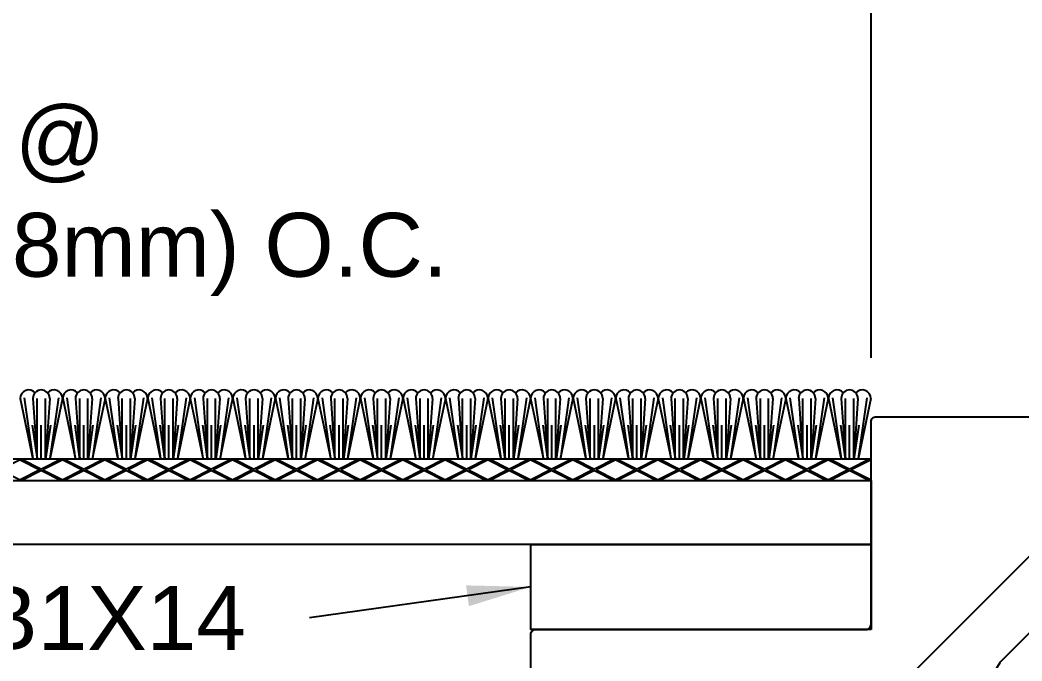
# Model space of a CAD drawing. Header units: inches. Extents: x -27.7 to 14.9, y 4.6 to 15.4.
# Drawn here: x -14.937 to -11.993, y 9.752 to 11.634 of the extents above; entities that cross this region are included whole.
import ezdxf

# ---------------------------------------------------------------- set-up
doc = ezdxf.new("R2010")
doc.units = ezdxf.units.IN
doc.header["$MEASUREMENT"] = 0
for name, color, linetype in [('Conditions', 1, 'Continuous'), ('Dimensions', 3, 'Continuous'), ('Metals', 7, 'Continuous'), ('TEXT', 2, 'Continuous')]:
    doc.layers.add(name, color=color, linetype=linetype)
doc.styles.add('ARIAL', font='arial.ttf')
doc.dimstyles.new('Arial', dxfattribs={"dimtxt": 0.1875, "dimasz": 0.1875, "dimexe": 0.1875, "dimexo": 0.1875, "dimgap": 0.1875, "dimtad": 0, "dimtih": 1, "dimtoh": 1, "dimdec": 4, "dimzin": 3, "dimdsep": 46, "dimlunit": 4, "dimtxsty": 'ARIAL', "dimcen": 0.1875, "dimadec": 0, "dimazin": 0, "dimtfac": 1, "dimtdec": 4, "dimtofl": 0, "dimtmove": 0, "dimatfit": 3, "dimfxl": 0, "dimfrac": 2, "dimtolj": 1, "dimtzin": 0, "dimarcsym": 0})

# ---------------------------------------------------------------- blocks, each defined once
blk = doc.blocks.new('*D18')
at = {"layer": 'Defpoints', "color": 0}
for p in [(-10.8365, 14.9268), (-22.0359, 10.4591), (-10.8365, 10.4591)]:
    blk.add_point(p, dxfattribs=at)
at = {"layer": 'Dimensions', "color": 0, "lineweight": -2}
for p, q in [((-22.0359, 10.6466), (-22.0359, 15.1143)), ((-10.8365, 10.6466), (-10.8365, 15.1143)), ((-21.8484, 14.9268), (-17.1611, 14.9268)), ((-11.024, 14.9268), (-15.7113, 14.9268))]:
    blk.add_line(p, q, dxfattribs=at)
at = {"layer": 'Dimensions', "color": 0}
for points in [[(-21.8484, 14.958), (-21.8484, 14.8955), (-22.0359, 14.9268)], [(-11.024, 14.958), (-11.024, 14.8955), (-10.8365, 14.9268)]]:
    blk.add_solid(points, dxfattribs=at)
at = {"layer": 'Dimensions', "color": 0, "insert": (-16.4362, 14.9268), "char_height": 0.1875, "attachment_point": 5, "style": 'ARIAL'}
blk.add_mtext('\\A1;11 3/16"\\P [284mm]', dxfattribs=at)
blk = doc.blocks.new('*D22')
at = {"layer": 'Defpoints', "color": 0}
for p in [(-21.29, 13.9754), (-21.29, 10.4541), (-11.5824, 10.4541)]:
    blk.add_point(p, dxfattribs=at)
at = {"layer": 'Dimensions', "color": 0, "lineweight": -2}
for p, q in [((-21.29, 10.6416), (-21.29, 14.1629)), ((-11.5824, 10.6416), (-11.5824, 14.1629)), ((-21.1025, 13.9754), (-17.1611, 13.9754)), ((-11.7699, 13.9754), (-15.7113, 13.9754))]:
    blk.add_line(p, q, dxfattribs=at)
at = {"layer": 'Dimensions', "color": 0}
for points in [[(-21.1025, 14.0067), (-21.1025, 13.9442), (-21.29, 13.9754)], [(-11.7699, 14.0067), (-11.7699, 13.9442), (-11.5824, 13.9754)]]:
    blk.add_solid(points, dxfattribs=at)
at = {"layer": 'Dimensions', "color": 0, "insert": (-16.4362, 13.9754), "char_height": 0.1875, "attachment_point": 5, "style": 'ARIAL'}
blk.add_mtext('\\A1;9 11/16"\\P [247mm]', dxfattribs=at)
blk = doc.blocks.new('NBT123')
blk.add_lwpolyline([(-0.985, 0.61, 0.414214), (-1, 0.625), (-1.8238, 0.625, 0.668179), (-1.8344, 0.5994), (-1.1144, -0.1206, 0.198912), (-1.1038, -0.125), (0, -0.125, 0.414214), (0.015, -0.11), (0.015, -0.015, 0.414214), (0, 0), (-0.97, 0, -0.414214), (-0.985, 0.015)], format="xyb", close=True)
blk = doc.blocks.new('*D26')
at = {"layer": 'Defpoints', "color": 0}
for p in [(-12.4362, 13.1298), (-20.4362, 10.4541), (-12.4362, 10.4541)]:
    blk.add_point(p, dxfattribs=at)
at = {"layer": 'Dimensions', "color": 0, "lineweight": -2}
for p, q in [((-20.4362, 10.6416), (-20.4362, 13.3173)), ((-12.4362, 10.6416), (-12.4362, 13.3173)), ((-20.2487, 13.1298), (-17.1633, 13.1298)), ((-12.6237, 13.1298), (-15.7136, 13.1298))]:
    blk.add_line(p, q, dxfattribs=at)
at = {"layer": 'Dimensions', "color": 0}
for points in [[(-20.2487, 13.1611), (-20.2487, 13.0986), (-20.4362, 13.1298)], [(-12.6237, 13.1611), (-12.6237, 13.0986), (-12.4362, 13.1298)]]:
    blk.add_solid(points, dxfattribs=at)
at = {"layer": 'Dimensions', "color": 0, "insert": (-16.4385, 13.1298), "char_height": 0.1875, "attachment_point": 5, "style": 'ARIAL'}
blk.add_mtext('\\A1;8"\\P [203mm]', dxfattribs=at)
blk = doc.blocks.new('*U28')
for p, q in [((8, 0.0625), (0, 0.0625)), ((5.5, 0.0603), (5.442, 0.0312)), ((5.5, 0.0603), (5.558, 0.0312)), ((5.5045, 0.0625), (5.5625, 0.0335)), ((5.6205, 0.0625), (5.5625, 0.0335)), ((5.625, 0.0603), (5.567, 0.0312)), ((5.625, 0.0603), (5.683, 0.0312)), ((5.6295, 0.0625), (5.6875, 0.0335)), ((5.7455, 0.0625), (5.6875, 0.0335)), ((5.75, 0.0603), (5.692, 0.0312)), ((5.75, 0.0603), (5.808, 0.0312)), ((5.7545, 0.0625), (5.8125, 0.0335)), ((5.8705, 0.0625), (5.8125, 0.0335)), ((5.875, 0.0603), (5.817, 0.0312)), ((5.875, 0.0603), (5.933, 0.0312)), ((5.8795, 0.0625), (5.9375, 0.0335)), ((5.9955, 0.0625), (5.9375, 0.0335)), ((6, 0.0603), (5.942, 0.0312)), ((6, 0.0603), (6.058, 0.0312)), ((6.0045, 0.0625), (6.0625, 0.0335)), ((6.1205, 0.0625), (6.0625, 0.0335)), ((6.125, 0.0603), (6.067, 0.0312)), ((6.125, 0.0603), (6.183, 0.0312)), ((6.1295, 0.0625), (6.1875, 0.0335)), ((6.2455, 0.0625), (6.1875, 0.0335)), ((6.25, 0.0603), (6.192, 0.0312)), ((6.25, 0.0603), (6.308, 0.0312)), ((6.2545, 0.0625), (6.3125, 0.0335)), ((6.3705, 0.0625), (6.3125, 0.0335)), ((6.375, 0.0603), (6.317, 0.0312)), ((6.375, 0.0603), (6.433, 0.0312)), ((6.3795, 0.0625), (6.4375, 0.0335)), ((6.4955, 0.0625), (6.4375, 0.0335)), ((6.5, 0.0603), (6.442, 0.0312)), ((6.5, 0.0603), (6.558, 0.0312)), ((6.5045, 0.0625), (6.5625, 0.0335)), ((6.6205, 0.0625), (6.5625, 0.0335)), ((6.625, 0.0603), (6.567, 0.0312)), ((6.625, 0.0603), (6.683, 0.0312)), ((6.6295, 0.0625), (6.6875, 0.0335)), ((6.7455, 0.0625), (6.6875, 0.0335)), ((6.75, 0.0603), (6.692, 0.0312)), ((6.75, 0.0603), (6.808, 0.0312)), ((6.7545, 0.0625), (6.8125, 0.0335)), ((6.8705, 0.0625), (6.8125, 0.0335)), ((6.875, 0.0603), (6.817, 0.0312)), ((6.875, 0.0603), (6.933, 0.0312)), ((6.8795, 0.0625), (6.9375, 0.0335)), ((6.9955, 0.0625), (6.9375, 0.0335)), ((7, 0.0603), (6.942, 0.0312)), ((7, 0.0603), (7.058, 0.0312)), ((7.0045, 0.0625), (7.0625, 0.0335)), ((7.1205, 0.0625), (7.0625, 0.0335)), ((7.125, 0.0603), (7.067, 0.0312)), ((7.125, 0.0603), (7.183, 0.0312)), ((7.1295, 0.0625), (7.1875, 0.0335)), ((7.2455, 0.0625), (7.1875, 0.0335)), ((7.25, 0.0603), (7.192, 0.0312)), ((7.25, 0.0603), (7.308, 0.0312)), ((7.2545, 0.0625), (7.3125, 0.0335)), ((7.3705, 0.0625), (7.3125, 0.0335)), ((7.375, 0.0603), (7.317, 0.0312)), ((7.375, 0.0603), (7.433, 0.0312)), ((7.3795, 0.0625), (7.4375, 0.0335)), ((7.4955, 0.0625), (7.4375, 0.0335)), ((7.5, 0.0603), (7.442, 0.0312)), ((7.5, 0.0603), (7.558, 0.0312)), ((7.5045, 0.0625), (7.5625, 0.0335)), ((7.6205, 0.0625), (7.5625, 0.0335)), ((7.625, 0.0603), (7.567, 0.0312)), ((7.625, 0.0603), (7.683, 0.0312)), ((7.6295, 0.0625), (7.6875, 0.0335)), ((7.7455, 0.0625), (7.6875, 0.0335)), ((7.75, 0.0603), (7.692, 0.0312)), ((7.75, 0.0603), (7.808, 0.0312)), ((7.7545, 0.0625), (7.8125, 0.0335)), ((7.8705, 0.0625), (7.8125, 0.0335)), ((7.875, 0.0603), (7.817, 0.0312)), ((7.875, 0.0603), (7.933, 0.0312)), ((7.8795, 0.0625), (7.9375, 0.0335)), ((7.9955, 0.0625), (7.9375, 0.0335)), ((8, 0.0603), (7.942, 0.0312)), ((8, 0), (8, 0.0625)), ((5.442, 0.0312), (5.5, 0.0022)), ((5.558, 0.0312), (5.5, 0.0022)), ((5.567, 0.0312), (5.625, 0.0022)), ((5.683, 0.0312), (5.625, 0.0022)), ((5.692, 0.0312), (5.75, 0.0022)), ((5.808, 0.0312), (5.75, 0.0022)), ((5.817, 0.0312), (5.875, 0.0022)), ((5.933, 0.0312), (5.875, 0.0022)), ((5.942, 0.0312), (6, 0.0022)), ((6.058, 0.0312), (6, 0.0022)), ((6.067, 0.0312), (6.125, 0.0022)), ((6.183, 0.0312), (6.125, 0.0022)), ((6.192, 0.0312), (6.25, 0.0022)), ((6.308, 0.0312), (6.25, 0.0022)), ((6.317, 0.0312), (6.375, 0.0022)), ((6.433, 0.0312), (6.375, 0.0022)), ((6.442, 0.0312), (6.5, 0.0022)), ((6.558, 0.0312), (6.5, 0.0022)), ((6.567, 0.0312), (6.625, 0.0022)), ((6.683, 0.0312), (6.625, 0.0022)), ((6.692, 0.0312), (6.75, 0.0022)), ((6.808, 0.0312), (6.75, 0.0022)), ((6.817, 0.0312), (6.875, 0.0022)), ((6.933, 0.0312), (6.875, 0.0022)), ((6.942, 0.0312), (7, 0.0022)), ((7.058, 0.0312), (7, 0.0022)), ((7.067, 0.0312), (7.125, 0.0022)), ((7.183, 0.0312), (7.125, 0.0022)), ((7.192, 0.0312), (7.25, 0.0022)), ((7.308, 0.0312), (7.25, 0.0022)), ((7.317, 0.0312), (7.375, 0.0022)), ((7.433, 0.0312), (7.375, 0.0022)), ((7.442, 0.0312), (7.5, 0.0022)), ((7.558, 0.0312), (7.5, 0.0022)), ((7.567, 0.0312), (7.625, 0.0022)), ((7.683, 0.0312), (7.625, 0.0022)), ((7.692, 0.0312), (7.75, 0.0022)), ((7.808, 0.0312), (7.75, 0.0022)), ((7.817, 0.0312), (7.875, 0.0022)), ((7.933, 0.0312), (7.875, 0.0022)), ((7.942, 0.0312), (8, 0.0022)), ((0, 0), (8, 0)), ((5.5625, 0.029), (5.5045, 0)), ((5.5625, 0.029), (5.6205, 0)), ((5.6875, 0.029), (5.6295, 0)), ((5.6875, 0.029), (5.7455, 0)), ((5.8125, 0.029), (5.7545, 0)), ((5.8125, 0.029), (5.8705, 0)), ((5.9375, 0.029), (5.8795, 0)), ((5.9375, 0.029), (5.9955, 0)), ((6.0625, 0.029), (6.0045, 0)), ((6.0625, 0.029), (6.1205, 0)), ((6.1875, 0.029), (6.1295, 0)), ((6.1875, 0.029), (6.2455, 0)), ((6.3125, 0.029), (6.2545, 0)), ((6.3125, 0.029), (6.3705, 0)), ((6.4375, 0.029), (6.3795, 0)), ((6.4375, 0.029), (6.4955, 0)), ((6.5625, 0.029), (6.5045, 0)), ((6.5625, 0.029), (6.6205, 0)), ((6.6875, 0.029), (6.6295, 0)), ((6.6875, 0.029), (6.7455, 0)), ((6.8125, 0.029), (6.7545, 0)), ((6.8125, 0.029), (6.8705, 0)), ((6.9375, 0.029), (6.8795, 0)), ((6.9375, 0.029), (6.9955, 0)), ((7.0625, 0.029), (7.0045, 0)), ((7.0625, 0.029), (7.1205, 0)), ((7.1875, 0.029), (7.1295, 0)), ((7.1875, 0.029), (7.2455, 0)), ((7.3125, 0.029), (7.2545, 0)), ((7.3125, 0.029), (7.3705, 0)), ((7.4375, 0.029), (7.3795, 0)), ((7.4375, 0.029), (7.4955, 0)), ((7.5625, 0.029), (7.5045, 0)), ((7.5625, 0.029), (7.6205, 0)), ((7.6875, 0.029), (7.6295, 0)), ((7.6875, 0.029), (7.7455, 0)), ((7.8125, 0.029), (7.7545, 0)), ((7.8125, 0.029), (7.8705, 0)), ((7.9375, 0.029), (7.8795, 0)), ((7.9375, 0.029), (7.9955, 0))]:
    blk.add_line(p, q)
for points in [[(5.4999, 0.2412), (5.5373, 0.0625)], [(5.5119, 0.243), (5.5369, 0.0642)], [(5.5374, 0.2412), (5.5499, 0.0625)], [(5.5499, 0.0625), (5.5499, 0.2412)], [(5.5742, 0.0625), (5.5742, 0.2412)], [(5.5867, 0.2412), (5.5742, 0.0625)], [(5.6242, 0.2412), (5.5868, 0.0625)], [(5.6122, 0.243), (5.5872, 0.0642)], [(5.6249, 0.2412), (5.6623, 0.0625)], [(5.6369, 0.243), (5.6619, 0.0642)], [(5.6624, 0.2412), (5.6749, 0.0625)], [(5.6749, 0.0625), (5.6749, 0.2412)], [(5.6992, 0.0625), (5.6992, 0.2412)], [(5.7117, 0.2412), (5.6992, 0.0625)], [(5.7492, 0.2412), (5.7118, 0.0625)], [(5.7372, 0.243), (5.7122, 0.0642)], [(5.7499, 0.2412), (5.7873, 0.0625)], [(5.7619, 0.243), (5.7869, 0.0642)], [(5.7874, 0.2412), (5.7999, 0.0625)], [(5.7999, 0.0625), (5.7999, 0.2412)], [(5.8242, 0.0625), (5.8242, 0.2412)], [(5.8367, 0.2412), (5.8242, 0.0625)], [(5.8742, 0.2412), (5.8368, 0.0625)], [(5.8622, 0.243), (5.8372, 0.0642)], [(5.8749, 0.2412), (5.9123, 0.0625)], [(5.8869, 0.243), (5.9119, 0.0642)], [(5.9124, 0.2412), (5.9249, 0.0625)], [(5.9249, 0.0625), (5.9249, 0.2412)], [(5.9492, 0.0625), (5.9492, 0.2412)], [(5.9617, 0.2412), (5.9492, 0.0625)], [(5.9992, 0.2412), (5.9618, 0.0625)], [(5.9872, 0.243), (5.9622, 0.0642)], [(5.9999, 0.2412), (6.0373, 0.0625)], [(6.0119, 0.243), (6.0369, 0.0642)], [(6.0374, 0.2412), (6.0499, 0.0625)], [(6.0499, 0.0625), (6.0499, 0.2412)], [(6.0742, 0.0625), (6.0742, 0.2412)], [(6.0867, 0.2412), (6.0742, 0.0625)], [(6.1242, 0.2412), (6.0868, 0.0625)], [(6.1122, 0.243), (6.0872, 0.0642)], [(6.1249, 0.2412), (6.1623, 0.0625)], [(6.1369, 0.243), (6.1619, 0.0642)], [(6.1624, 0.2412), (6.1749, 0.0625)], [(6.1749, 0.0625), (6.1749, 0.2412)], [(6.1992, 0.0625), (6.1992, 0.2412)], [(6.2117, 0.2412), (6.1992, 0.0625)], [(6.2492, 0.2412), (6.2118, 0.0625)], [(6.2372, 0.243), (6.2122, 0.0642)], [(6.2499, 0.2412), (6.2873, 0.0625)], [(6.2619, 0.243), (6.2869, 0.0642)], [(6.2874, 0.2412), (6.2999, 0.0625)], [(6.2999, 0.0625), (6.2999, 0.2412)], [(6.3242, 0.0625), (6.3242, 0.2412)], [(6.3367, 0.2412), (6.3242, 0.0625)], [(6.3742, 0.2412), (6.3368, 0.0625)], [(6.3622, 0.243), (6.3372, 0.0642)], [(6.3749, 0.2412), (6.4123, 0.0625)], [(6.3869, 0.243), (6.4119, 0.0642)], [(6.4124, 0.2412), (6.4249, 0.0625)], [(6.4249, 0.0625), (6.4249, 0.2412)], [(6.4492, 0.0625), (6.4492, 0.2412)], [(6.4617, 0.2412), (6.4492, 0.0625)], [(6.4992, 0.2412), (6.4618, 0.0625)], [(6.4872, 0.243), (6.4622, 0.0642)], [(6.4999, 0.2412), (6.5373, 0.0625)], [(6.5119, 0.243), (6.5369, 0.0642)], [(6.5374, 0.2412), (6.5499, 0.0625)], [(6.5499, 0.0625), (6.5499, 0.2412)], [(6.5742, 0.0625), (6.5742, 0.2412)], [(6.5867, 0.2412), (6.5742, 0.0625)], [(6.6242, 0.2412), (6.5868, 0.0625)], [(6.6122, 0.243), (6.5872, 0.0642)], [(6.6249, 0.2412), (6.6623, 0.0625)], [(6.6369, 0.243), (6.6619, 0.0642)], [(6.6624, 0.2412), (6.6749, 0.0625)], [(6.6749, 0.0625), (6.6749, 0.2412)], [(6.6992, 0.0625), (6.6992, 0.2412)], [(6.7117, 0.2412), (6.6992, 0.0625)], [(6.7492, 0.2412), (6.7118, 0.0625)], [(6.7372, 0.243), (6.7122, 0.0642)], [(6.7499, 0.2412), (6.7873, 0.0625)], [(6.7619, 0.243), (6.7869, 0.0642)], [(6.7874, 0.2412), (6.7999, 0.0625)], [(6.7999, 0.0625), (6.7999, 0.2412)], [(6.8242, 0.0625), (6.8242, 0.2412)], [(6.8367, 0.2412), (6.8242, 0.0625)], [(6.8742, 0.2412), (6.8368, 0.0625)], [(6.8622, 0.243), (6.8372, 0.0642)], [(6.8749, 0.2412), (6.9123, 0.0625)], [(6.8869, 0.243), (6.9119, 0.0642)], [(6.9124, 0.2412), (6.9249, 0.0625)], [(6.9249, 0.0625), (6.9249, 0.2412)], [(6.9492, 0.0625), (6.9492, 0.2412)], [(6.9617, 0.2412), (6.9492, 0.0625)], [(6.9992, 0.2412), (6.9618, 0.0625)], [(6.9872, 0.243), (6.9622, 0.0642)], [(6.9999, 0.2412), (7.0373, 0.0625)], [(7.0119, 0.243), (7.0369, 0.0642)], [(7.0374, 0.2412), (7.0499, 0.0625)], [(7.0499, 0.0625), (7.0499, 0.2412)], [(7.0742, 0.0625), (7.0742, 0.2412)], [(7.0867, 0.2412), (7.0742, 0.0625)], [(7.1242, 0.2412), (7.0868, 0.0625)], [(7.1122, 0.243), (7.0872, 0.0642)], [(7.1249, 0.2412), (7.1623, 0.0625)], [(7.1369, 0.243), (7.1619, 0.0642)], [(7.1624, 0.2412), (7.1749, 0.0625)], [(7.1749, 0.0625), (7.1749, 0.2412)], [(7.1992, 0.0625), (7.1992, 0.2412)], [(7.2117, 0.2412), (7.1992, 0.0625)], [(7.2492, 0.2412), (7.2118, 0.0625)], [(7.2372, 0.243), (7.2122, 0.0642)], [(7.2499, 0.2412), (7.2873, 0.0625)], [(7.2619, 0.243), (7.2869, 0.0642)], [(7.2874, 0.2412), (7.2999, 0.0625)], [(7.2999, 0.0625), (7.2999, 0.2412)], [(7.3242, 0.0625), (7.3242, 0.2412)], [(7.3367, 0.2412), (7.3242, 0.0625)], [(7.3742, 0.2412), (7.3368, 0.0625)], [(7.3622, 0.243), (7.3372, 0.0642)], [(7.3749, 0.2412), (7.4123, 0.0625)], [(7.3869, 0.243), (7.4119, 0.0642)], [(7.4124, 0.2412), (7.4249, 0.0625)], [(7.4249, 0.0625), (7.4249, 0.2412)], [(7.4492, 0.0625), (7.4492, 0.2412)], [(7.4617, 0.2412), (7.4492, 0.0625)], [(7.4992, 0.2412), (7.4618, 0.0625)], [(7.4872, 0.243), (7.4622, 0.0642)], [(7.4999, 0.2412), (7.5373, 0.0625)], [(7.5119, 0.243), (7.5369, 0.0642)], [(7.5374, 0.2412), (7.5499, 0.0625)], [(7.5499, 0.0625), (7.5499, 0.2412)], [(7.5742, 0.0625), (7.5742, 0.2412)], [(7.5867, 0.2412), (7.5742, 0.0625)], [(7.6242, 0.2412), (7.5868, 0.0625)], [(7.6122, 0.243), (7.5872, 0.0642)], [(7.6249, 0.2412), (7.6623, 0.0625)], [(7.6369, 0.243), (7.6619, 0.0642)], [(7.6624, 0.2412), (7.6749, 0.0625)], [(7.6749, 0.0625), (7.6749, 0.2412)], [(7.6992, 0.0625), (7.6992, 0.2412)], [(7.7117, 0.2412), (7.6992, 0.0625)], [(7.7492, 0.2412), (7.7118, 0.0625)], [(7.7372, 0.243), (7.7122, 0.0642)], [(7.7499, 0.2412), (7.7873, 0.0625)], [(7.7619, 0.243), (7.7869, 0.0642)], [(7.7874, 0.2412), (7.7999, 0.0625)], [(7.7999, 0.0625), (7.7999, 0.2412)], [(7.8242, 0.0625), (7.8242, 0.2412)], [(7.8367, 0.2412), (7.8242, 0.0625)], [(7.8742, 0.2412), (7.8368, 0.0625)], [(7.8622, 0.243), (7.8372, 0.0642)], [(7.8749, 0.2412), (7.9123, 0.0625)], [(7.8869, 0.243), (7.9119, 0.0642)], [(7.9124, 0.2412), (7.9249, 0.0625)], [(7.9249, 0.0625), (7.9249, 0.2412)], [(7.9492, 0.0625), (7.9492, 0.2412)], [(7.9617, 0.2412), (7.9492, 0.0625)], [(7.9992, 0.2412), (7.9618, 0.0625)], [(7.9872, 0.243), (7.9622, 0.0642)], [(5.5352, 0.1625), (5.5495, 0.0625)], [(5.562, 0.0625), (5.562, 0.1625)], [(5.5889, 0.1625), (5.5746, 0.0625)], [(5.6602, 0.1625), (5.6745, 0.0625)], [(5.687, 0.0625), (5.687, 0.1625)], [(5.7139, 0.1625), (5.6996, 0.0625)], [(5.7852, 0.1625), (5.7995, 0.0625)], [(5.812, 0.0625), (5.812, 0.1625)], [(5.8389, 0.1625), (5.8246, 0.0625)], [(5.9102, 0.1625), (5.9245, 0.0625)], [(5.937, 0.0625), (5.937, 0.1625)], [(5.9639, 0.1625), (5.9496, 0.0625)], [(6.0352, 0.1625), (6.0495, 0.0625)], [(6.062, 0.0625), (6.062, 0.1625)], [(6.0889, 0.1625), (6.0746, 0.0625)], [(6.1602, 0.1625), (6.1745, 0.0625)], [(6.187, 0.0625), (6.187, 0.1625)], [(6.2139, 0.1625), (6.1996, 0.0625)], [(6.2852, 0.1625), (6.2995, 0.0625)], [(6.312, 0.0625), (6.312, 0.1625)], [(6.3389, 0.1625), (6.3246, 0.0625)], [(6.4102, 0.1625), (6.4245, 0.0625)], [(6.437, 0.0625), (6.437, 0.1625)], [(6.4639, 0.1625), (6.4496, 0.0625)], [(6.5352, 0.1625), (6.5495, 0.0625)], [(6.562, 0.0625), (6.562, 0.1625)], [(6.5889, 0.1625), (6.5746, 0.0625)], [(6.6602, 0.1625), (6.6745, 0.0625)], [(6.687, 0.0625), (6.687, 0.1625)], [(6.7139, 0.1625), (6.6996, 0.0625)], [(6.7852, 0.1625), (6.7995, 0.0625)], [(6.812, 0.0625), (6.812, 0.1625)], [(6.8389, 0.1625), (6.8246, 0.0625)], [(6.9102, 0.1625), (6.9245, 0.0625)], [(6.937, 0.0625), (6.937, 0.1625)], [(6.9639, 0.1625), (6.9496, 0.0625)], [(7.0352, 0.1625), (7.0495, 0.0625)], [(7.062, 0.0625), (7.062, 0.1625)], [(7.0889, 0.1625), (7.0746, 0.0625)], [(7.1602, 0.1625), (7.1745, 0.0625)], [(7.187, 0.0625), (7.187, 0.1625)], [(7.2139, 0.1625), (7.1996, 0.0625)], [(7.2852, 0.1625), (7.2995, 0.0625)], [(7.312, 0.0625), (7.312, 0.1625)], [(7.3389, 0.1625), (7.3246, 0.0625)], [(7.4102, 0.1625), (7.4245, 0.0625)], [(7.437, 0.0625), (7.437, 0.1625)], [(7.4639, 0.1625), (7.4496, 0.0625)], [(7.5352, 0.1625), (7.5495, 0.0625)], [(7.562, 0.0625), (7.562, 0.1625)], [(7.5889, 0.1625), (7.5746, 0.0625)], [(7.6602, 0.1625), (7.6745, 0.0625)], [(7.687, 0.0625), (7.687, 0.1625)], [(7.7139, 0.1625), (7.6996, 0.0625)], [(7.7852, 0.1625), (7.7995, 0.0625)], [(7.812, 0.0625), (7.812, 0.1625)], [(7.8389, 0.1625), (7.8246, 0.0625)], [(7.9102, 0.1625), (7.9245, 0.0625)], [(7.937, 0.0625), (7.937, 0.1625)], [(7.9639, 0.1625), (7.9496, 0.0625)]]:
    blk.add_lwpolyline(points)
for centre, radius, start, end in [((5.5249, 0.2412), 0.025, 41.211, 180), ((5.562, 0.2412), 0.0247, 0, 180), ((5.5992, 0.2412), 0.025, 0, 138.789), ((5.6499, 0.2412), 0.025, 41.211, 180), ((5.687, 0.2412), 0.0247, 0, 180), ((5.7242, 0.2412), 0.025, 0, 138.789), ((5.7749, 0.2412), 0.025, 41.211, 180), ((5.812, 0.2412), 0.0247, 0, 180), ((5.8492, 0.2412), 0.025, 0, 138.789), ((5.8999, 0.2412), 0.025, 41.211, 180), ((5.937, 0.2412), 0.0247, 0, 180), ((5.9742, 0.2412), 0.025, 0, 138.789), ((6.0249, 0.2412), 0.025, 41.211, 180), ((6.062, 0.2412), 0.0247, 0, 180), ((6.0992, 0.2412), 0.025, 0, 138.789), ((6.1499, 0.2412), 0.025, 41.211, 180), ((6.187, 0.2412), 0.0247, 0, 180), ((6.2242, 0.2412), 0.025, 0, 138.789), ((6.2749, 0.2412), 0.025, 41.211, 180), ((6.312, 0.2412), 0.0247, 0, 180), ((6.3492, 0.2412), 0.025, 0, 138.789), ((6.3999, 0.2412), 0.025, 41.211, 180), ((6.437, 0.2412), 0.0247, 0, 180), ((6.4742, 0.2412), 0.025, 0, 138.789), ((6.5249, 0.2412), 0.025, 41.211, 180), ((6.562, 0.2412), 0.0247, 0, 180), ((6.5992, 0.2412), 0.025, 0, 138.789), ((6.6499, 0.2412), 0.025, 41.211, 180), ((6.687, 0.2412), 0.0247, 0, 180), ((6.7242, 0.2412), 0.025, 0, 138.789), ((6.7749, 0.2412), 0.025, 41.211, 180), ((6.812, 0.2412), 0.0247, 0, 180), ((6.8492, 0.2412), 0.025, 0, 138.789), ((6.8999, 0.2412), 0.025, 41.211, 180), ((6.937, 0.2412), 0.0247, 0, 180), ((6.9742, 0.2412), 0.025, 0, 138.789), ((7.0249, 0.2412), 0.025, 41.211, 180), ((7.062, 0.2412), 0.0247, 0, 180), ((7.0992, 0.2412), 0.025, 0, 138.789), ((7.1499, 0.2412), 0.025, 41.211, 180), ((7.187, 0.2412), 0.0247, 0, 180), ((7.2242, 0.2412), 0.025, 0, 138.789), ((7.2749, 0.2412), 0.025, 41.211, 180), ((7.312, 0.2412), 0.0247, 0, 180), ((7.3492, 0.2412), 0.025, 0, 138.789), ((7.3999, 0.2412), 0.025, 41.211, 180), ((7.437, 0.2412), 0.0247, 0, 180), ((7.4742, 0.2412), 0.025, 0, 138.789), ((7.5249, 0.2412), 0.025, 41.211, 180), ((7.562, 0.2412), 0.0247, 0, 180), ((7.5992, 0.2412), 0.025, 0, 138.789), ((7.6499, 0.2412), 0.025, 41.211, 180), ((7.687, 0.2412), 0.0247, 0, 180), ((7.7242, 0.2412), 0.025, 0, 138.789), ((7.7749, 0.2412), 0.025, 41.211, 180), ((7.812, 0.2412), 0.0247, 0, 180), ((7.8492, 0.2412), 0.025, 0, 138.789), ((7.8999, 0.2412), 0.025, 41.211, 180), ((7.937, 0.2412), 0.0247, 0, 180), ((7.9742, 0.2412), 0.025, 0, 138.789)]:
    blk.add_arc(centre, radius, start, end)
blk = doc.blocks.new('NBA60110')
blk.add_lwpolyline([(2.121, 0.0765), (2.1608, 0.0075, 0.267949), (2.1738, 0), (5.085, 0, -0.414214), (5.1, -0.015), (5.1, -0.325, 0.738322), (5.922, -0.5782, 0.436073), (5.9119, -0.5339), (5.8571, -0.5023, 0.388901), (5.8162, -0.5114, -3.172023), (5.8162, -0.1386, 0.388901), (5.8571, -0.1477), (5.9119, -0.1161, 0.436073), (5.922, -0.0718, 0.248202), (5.55, 0.125), (2.246, 0.125, -0.267949), (2.233, 0.1325), (2.221, 0.1533, 0.065543), (2.2186, 0.1564), (1.5044, 0.8706, 0.198912)], format="xyb")

msp = doc.modelspace()

# ---------------------------------------------------------------- hatches: boundary and pattern name
at = {"layer": 'Conditions'}
h = msp.add_hatch(dxfattribs=at)
h.set_pattern_fill('AR-CONC', color=256, scale=0.25, style=0)
h.paths.add_polyline_path([(-10.39877, 8.21684), (-10.41021, 8.22301), (-10.39877, 8.22917), (-10.39877, 8.26086), (-10.42277, 8.27379), (-10.39877, 8.28671), (-10.39877, 8.31841), (-10.41021, 8.32457), (-10.39877, 8.33073), (-10.39877, 8.36242), (-10.42277, 8.37535), (-10.39877, 8.38827), (-10.39877, 8.41997), (-10.41021, 8.42613), (-10.39877, 8.43229), (-10.39877, 8.46399), (-10.42277, 8.47691), (-10.39877, 8.48984), (-10.39877, 8.52153), (-10.41021, 8.52769), (-10.39877, 8.53386), (-10.39877, 8.56555), (-10.42277, 8.57847), (-10.39877, 8.5914), (-10.39877, 8.62309), (-10.41021, 8.62926), (-10.39877, 8.63542), (-10.39877, 8.6593), (-10.42277, 8.67222), (-10.39877, 8.68515), (-10.39877, 8.71684), (-10.41021, 8.72301), (-10.39877, 8.72917), (-10.39877, 8.76086), (-10.42277, 8.77379), (-10.39877, 8.78671), (-10.39877, 8.81841), (-10.41021, 8.82457), (-10.39877, 8.83073), (-10.39877, 8.86242), (-10.42277, 8.87535), (-10.39877, 8.88827), (-10.39877, 8.91997), (-10.41021, 8.92613), (-10.39877, 8.93229), (-10.39877, 8.96399), (-10.42277, 8.97691), (-10.39877, 8.98984), (-10.39877, 9.02153), (-10.41021, 9.02769), (-10.39877, 9.03386), (-10.39877, 9.06555), (-10.42277, 9.07847), (-10.39877, 9.0914), (-10.39877, 9.12309), (-10.41021, 9.12926), (-10.39877, 9.13542), (-10.39877, 9.16711), (-10.42277, 9.18004), (-10.39877, 9.19296), (-10.39877, 9.22466), (-10.41021, 9.23082), (-10.39877, 9.23698), (-10.39877, 9.26867), (-10.42277, 9.2816), (-10.39877, 9.29452), (-10.39877, 9.32622), (-10.41021, 9.33238), (-10.39877, 9.33854), (-10.39877, 9.37024), (-10.42277, 9.38316), (-10.39877, 9.39609), (-10.39877, 9.42778), (-10.41021, 9.43394), (-10.39877, 9.44011), (-10.39877, 9.4718), (-10.42277, 9.48472), (-10.39877, 9.49765), (-10.39877, 9.52934), (-10.41021, 9.53551), (-10.39877, 9.54167), (-10.39877, 9.5618, 0.0521265), (-10.39977, 9.57142), (-10.40457, 9.5941), (-12.53916, 9.5941), (-12.5543, 9.5781), (-12.5543, 9.511, -0.0521265), (-12.55531, 9.50139), (-12.5608, 9.47542, 0.0521265), (-12.5618, 9.4658), (-12.5618, 9.45243), (-12.5378, 9.43951), (-12.5618, 9.42658), (-12.5618, 9.39489), (-12.55036, 9.38872), (-12.5618, 9.38256), (-12.5618, 9.35087), (-12.5378, 9.33794), (-12.5618, 9.32502), (-12.5618, 9.29333), (-12.55036, 9.28716), (-12.5618, 9.281), (-12.5618, 9.24931), (-12.5378, 9.23638), (-12.5618, 9.22346), (-12.5618, 9.19176), (-12.55036, 9.1856), (-12.5618, 9.17944), (-12.5618, 9.14774), (-12.5378, 9.13482), (-12.5618, 9.12189), (-12.5618, 9.0902), (-12.55036, 9.08404), (-12.5618, 9.07787), (-12.5618, 9.04618), (-12.5378, 9.03326), (-12.5618, 9.02033), (-12.5618, 8.98864), (-12.55036, 8.98247), (-12.5618, 8.97631), (-12.5618, 8.94462), (-12.5378, 8.93169), (-12.5618, 8.91877), (-12.5618, 8.88708), (-12.55036, 8.88091), (-12.5618, 8.87475), (-12.5618, 8.84306), (-12.5378, 8.83013), (-12.5618, 8.81721), (-12.5618, 8.78551), (-12.55036, 8.77935), (-12.5618, 8.77319), (-12.5618, 8.74149), (-12.5378, 8.72857), (-12.5618, 8.71564), (-12.5618, 8.68395), (-12.55036, 8.67779), (-12.5618, 8.67162), (-12.5618, 8.63993), (-12.5378, 8.62701), (-12.5618, 8.61408), (-12.5618, 8.57607), (-12.55036, 8.56991), (-12.5618, 8.56374), (-12.5618, 8.53205), (-12.5378, 8.51913), (-12.5618, 8.5062), (-12.5618, 8.46594), (-12.55036, 8.45978), (-12.5618, 8.45362), (-12.5618, 8.42192), (-12.5378, 8.409), (-12.5618, 8.39607), (-12.5618, 8.36031), (-12.55036, 8.35415), (-12.5618, 8.34798), (-12.5618, 8.31629), (-12.5378, 8.30337), (-12.5618, 8.29044), (-12.5618, 8.25805), (-12.55036, 8.25189), (-12.5618, 8.24572), (-12.5618, 8.21403), (-12.5378, 8.2011), (-12.5618, 8.18818), (-12.5618, 8.15579), (-12.55036, 8.14962), (-12.5618, 8.14346), (-12.5618, 8.11177), (-12.5378, 8.09884), (-12.5618, 8.08592), (-12.5618, 8.05422), (-12.55036, 8.04806), (-12.5618, 8.0419), (-12.5618, 8.03838, -0.084437), (-12.56442, 8.02301), (-12.61383, 7.88196, -0.709275), (-12.63369, 7.88029), (-12.68369, 8.02301, -0.0665467), (-12.68618, 8.03508), (-12.7103, 8.04806), (-12.68619, 8.06104), (-12.6862, 8.09263), (-12.69775, 8.09884), (-12.6862, 8.10506), (-12.6862, 8.13735), (-12.7103, 8.15032), (-12.6862, 8.1633), (-12.6862, 8.19489), (-12.69775, 8.2011), (-12.68621, 8.20731), (-12.68621, 8.23961), (-12.7103, 8.25258), (-12.68621, 8.26556), (-12.68621, 8.29716), (-12.69775, 8.30337), (-12.68621, 8.30957), (-12.68622, 8.34525), (-12.7103, 8.35822), (-12.68622, 8.37118), (-12.68622, 8.4028), (-12.69775, 8.409), (-12.68622, 8.4152), (-12.68622, 8.45538), (-12.7103, 8.46834), (-12.68623, 8.48131), (-12.68623, 8.51293), (-12.69775, 8.51913), (-12.68623, 8.52532), (-12.68623, 8.56327), (-12.7103, 8.57622), (-12.68623, 8.58918), (-12.68624, 8.62081), (-12.69775, 8.62701), (-12.68624, 8.6332), (-12.68624, 8.66483), (-12.7103, 8.67779), (-12.68624, 8.69074), (-12.68624, 8.72238), (-12.69775, 8.72857), (-12.68625, 8.73476), (-12.68625, 8.7664), (-12.7103, 8.77935), (-12.68625, 8.7923), (-12.68625, 8.82395), (-12.69775, 8.83013), (-12.68625, 8.83632), (-12.68626, 8.86797), (-12.7103, 8.88091), (-12.68626, 8.89386), (-12.68626, 8.92551), (-12.69775, 8.93169), (-12.68626, 8.93787), (-12.68626, 8.96953), (-12.7103, 8.98247), (-12.68627, 8.99542), (-12.68627, 9.02708), (-12.69775, 9.03326), (-12.68627, 9.03943), (-12.68627, 9.0711), (-12.7103, 9.08404), (-12.68627, 9.09697), (-12.68628, 9.12865), (-12.69775, 9.13482), (-12.68628, 9.14099), (-12.68628, 9.17267), (-12.7103, 9.1856), (-12.68628, 9.19853), (-12.68628, 9.23021), (-12.69775, 9.23638), (-12.68628, 9.24255), (-12.68629, 9.27423), (-12.7103, 9.28716), (-12.68629, 9.30009), (-12.68629, 9.33178), (-12.69775, 9.33794), (-12.68629, 9.34411), (-12.6863, 9.3758), (-12.7103, 9.38872), (-12.6863, 9.40165), (-12.6863, 9.43334), (-12.69775, 9.43951), (-12.6863, 9.44567), (-12.6863, 9.46581, 0.0520878), (-12.68731, 9.47542), (-12.6928, 9.50139, -0.0521265), (-12.6938, 9.511), (-12.6938, 9.5781), (-12.70895, 9.5941), (-14.01478, 9.5941), (-14.02993, 9.5781), (-14.02993, 9.511, -0.0521265), (-14.03093, 9.50139), (-14.03642, 9.47542, 0.0521265), (-14.03743, 9.4658), (-14.03743, 9.45243), (-14.01343, 9.43951), (-14.03743, 9.42658), (-14.03743, 9.39489), (-14.02598, 9.38872), (-14.03743, 9.38256), (-14.03743, 9.35087), (-14.01343, 9.33794), (-14.03743, 9.32502), (-14.03743, 9.29333), (-14.02598, 9.28716), (-14.03743, 9.281), (-14.03743, 9.24931), (-14.01343, 9.23638), (-14.03743, 9.22346), (-14.03743, 9.19176), (-14.02598, 9.1856), (-14.03743, 9.17944), (-14.03743, 9.14774), (-14.01343, 9.13482), (-14.03743, 9.12189), (-14.03743, 9.0902), (-14.02598, 9.08404), (-14.03743, 9.07787), (-14.03743, 9.04618), (-14.01343, 9.03326), (-14.03743, 9.02033), (-14.03743, 8.98864), (-14.02598, 8.98247), (-14.03743, 8.97631), (-14.03743, 8.94462), (-14.01343, 8.93169), (-14.03743, 8.91877), (-14.03743, 8.88708), (-14.02598, 8.88091), (-14.03743, 8.87475), (-14.03743, 8.84306), (-14.01343, 8.83013), (-14.03743, 8.81721), (-14.03743, 8.78551), (-14.02598, 8.77935), (-14.03743, 8.77319), (-14.03743, 8.74149), (-14.01343, 8.72857), (-14.03743, 8.71564), (-14.03743, 8.68395), (-14.02598, 8.67779), (-14.03743, 8.67162), (-14.03743, 8.63993), (-14.01343, 8.62701), (-14.03743, 8.61408), (-14.03743, 8.57607), (-14.02598, 8.56991), (-14.03743, 8.56374), (-14.03743, 8.53205), (-14.01343, 8.51913), (-14.03743, 8.5062), (-14.03743, 8.46594), (-14.02598, 8.45978), (-14.03743, 8.45362), (-14.03743, 8.42192), (-14.01343, 8.409), (-14.03743, 8.39607), (-14.03743, 8.36031), (-14.02598, 8.35415), (-14.03743, 8.34798), (-14.03743, 8.31629), (-14.01343, 8.30337), (-14.03743, 8.29044), (-14.03743, 8.25805), (-14.02598, 8.25189), (-14.03743, 8.24572), (-14.03743, 8.21403), (-14.01343, 8.2011), (-14.03743, 8.18818), (-14.03743, 8.15579), (-14.02598, 8.14962), (-14.03743, 8.14346), (-14.03743, 8.11177), (-14.01343, 8.09884), (-14.03743, 8.08592), (-14.03743, 8.05422), (-14.02598, 8.04806), (-14.03743, 8.0419), (-14.03743, 8.03838, -0.084437), (-14.04004, 8.02301), (-14.08946, 7.88196, -0.709275), (-14.10932, 7.88029), (-14.15931, 8.02301, -0.0665467), (-14.16181, 8.03508), (-14.18593, 8.04806), (-14.16182, 8.06104), (-14.16182, 8.09263), (-14.17337, 8.09884), (-14.16182, 8.10506), (-14.16183, 8.13735), (-14.18593, 8.15032), (-14.16183, 8.1633), (-14.16183, 8.19489), (-14.17337, 8.2011), (-14.16183, 8.20731), (-14.16183, 8.23961), (-14.18593, 8.25258), (-14.16184, 8.26556), (-14.16184, 8.29716), (-14.17337, 8.30337), (-14.16184, 8.30957), (-14.16184, 8.34525), (-14.18593, 8.35822), (-14.16185, 8.37118), (-14.16185, 8.4028), (-14.17337, 8.409), (-14.16185, 8.4152), (-14.16185, 8.45538), (-14.18593, 8.46834), (-14.16185, 8.48131), (-14.16186, 8.51293), (-14.17337, 8.51913), (-14.16186, 8.52532), (-14.16186, 8.56327), (-14.18593, 8.57622), (-14.16186, 8.58918), (-14.16186, 8.62081), (-14.17337, 8.62701), (-14.16187, 8.6332), (-14.16187, 8.66483), (-14.18593, 8.67779), (-14.16187, 8.69074), (-14.16187, 8.72238), (-14.17337, 8.72857), (-14.16187, 8.73476), (-14.16188, 8.7664), (-14.18593, 8.77935), (-14.16188, 8.7923), (-14.16188, 8.82395), (-14.17337, 8.83013), (-14.16188, 8.83632), (-14.16188, 8.86797), (-14.18593, 8.88091), (-14.16189, 8.89386), (-14.16189, 8.92551), (-14.17337, 8.93169), (-14.16189, 8.93787), (-14.16189, 8.96953), (-14.18593, 8.98247), (-14.16189, 8.99542), (-14.1619, 9.02708), (-14.17337, 9.03326), (-14.1619, 9.03943), (-14.1619, 9.0711), (-14.18593, 9.08404), (-14.1619, 9.09697), (-14.1619, 9.12865), (-14.17337, 9.13482), (-14.1619, 9.14099), (-14.16191, 9.17267), (-14.18593, 9.1856), (-14.16191, 9.19853), (-14.16191, 9.23021), (-14.17337, 9.23638), (-14.16191, 9.24255), (-14.16191, 9.27423), (-14.18593, 9.28716), (-14.16192, 9.30009), (-14.16192, 9.33178), (-14.17337, 9.33794), (-14.16192, 9.34411), (-14.16192, 9.3758), (-14.18593, 9.38872), (-14.16192, 9.40165), (-14.16193, 9.43334), (-14.17337, 9.43951), (-14.16193, 9.44567), (-14.16193, 9.46581, 0.0520878), (-14.16293, 9.47542), (-14.16842, 9.50139, -0.0521265), (-14.16943, 9.511), (-14.16943, 9.5781), (-14.18458, 9.5941), (-14.92621, 9.5941, 0.4142136), (-14.93621, 9.5841), (-14.93621, 5.97677), (-7.841, 5.97677), (-7.841, 10.2816), (-9.68652, 10.2816), (-9.68652, 9.5941), (-10.26847, 9.5941), (-10.27326, 9.57142, 0.0521265), (-10.27427, 9.5618), (-10.27427, 9.54843), (-10.25027, 9.53551), (-10.27427, 9.52258), (-10.27427, 9.49089), (-10.26282, 9.48472), (-10.27427, 9.47856), (-10.27427, 9.44687), (-10.25027, 9.43394), (-10.27427, 9.42102), (-10.27427, 9.38933), (-10.26282, 9.38316), (-10.27427, 9.377), (-10.27427, 9.34531), (-10.25027, 9.33238), (-10.27427, 9.31946), (-10.27427, 9.28776), (-10.26282, 9.2816), (-10.27427, 9.27544), (-10.27427, 9.24374), (-10.25027, 9.23082), (-10.27427, 9.21789), (-10.27427, 9.1862), (-10.26282, 9.18004), (-10.27427, 9.17387), (-10.27427, 9.14218), (-10.25027, 9.12926), (-10.27427, 9.11633), (-10.27427, 9.08464), (-10.26282, 9.07847), (-10.27427, 9.07231), (-10.27427, 9.04062), (-10.25027, 9.02769), (-10.27427, 9.01477), (-10.27427, 8.98308), (-10.26282, 8.97691), (-10.27427, 8.97075), (-10.27427, 8.93906), (-10.25027, 8.92613), (-10.27427, 8.91321), (-10.27427, 8.88151), (-10.26282, 8.87535), (-10.27427, 8.86919), (-10.27427, 8.83749), (-10.25027, 8.82457), (-10.27427, 8.81164), (-10.27427, 8.77995), (-10.26282, 8.77379), (-10.27427, 8.76762), (-10.27427, 8.73593), (-10.25027, 8.72301), (-10.27427, 8.71008), (-10.27427, 8.6862), (-10.26282, 8.68004), (-10.27427, 8.67387), (-10.27427, 8.64218), (-10.25027, 8.62926), (-10.27427, 8.61633), (-10.27427, 8.58464), (-10.26282, 8.57847), (-10.27427, 8.57231), (-10.27427, 8.54062), (-10.25027, 8.52769), (-10.27427, 8.51477), (-10.27427, 8.48308), (-10.26282, 8.47691), (-10.27427, 8.47075), (-10.27427, 8.43906), (-10.25027, 8.42613), (-10.27427, 8.41321), (-10.27427, 8.38151), (-10.26282, 8.37535), (-10.27427, 8.36919), (-10.27427, 8.33749), (-10.25027, 8.32457), (-10.27427, 8.31164), (-10.27427, 8.27995), (-10.26282, 8.27379), (-10.27427, 8.26762), (-10.27427, 8.23593), (-10.25027, 8.22301), (-10.27427, 8.21008), (-10.27427, 8.17839), (-10.26282, 8.17222), (-10.27427, 8.16606), (-10.27427, 8.13344, -0.084437), (-10.27688, 8.11807), (-10.3263, 7.97701, -0.709275), (-10.34616, 7.97535), (-10.39615, 8.11807, -0.084437), (-10.39877, 8.13344), (-10.39877, 8.1593), (-10.42277, 8.17222), (-10.39877, 8.18515)])
h.paths.add_polyline_path([(-9.20751, 8.09792), (-6.99754, 8.09792), (-6.99754, 8.80013), (-9.20751, 8.80013)], flags=9)
h.paths.add_polyline_path([(-13.49614, 6.52587), (-11.28208, 6.52587), (-11.28208, 7.22808), (-13.49614, 7.22808)], flags=24)
h.paths.add_polyline_path([(-11.80969, 7.00481), (-9.59972, 7.00481), (-9.59972, 7.70702), (-11.80969, 7.70702)], flags=24)
h.paths.add_polyline_path([(-13.72951, 8.75008), (-12.67422, 8.75008), (-12.67422, 9.13647), (-13.72951, 9.13647)], flags=24)
h.paths.add_polyline_path([(-9.19369, 9.30543), (-6.85556, 9.30543), (-6.85556, 10.00636), (-9.19369, 10.00636)], flags=9)

# ---------------------------------------------------------------- linework, layer by layer
msp.add_lwpolyline([(-12.43621, 9.8441), (-13.43621, 9.8441), (-13.43621, 10.0941), (-12.43621, 10.0941)], close=True)
at = {"layer": 'Metals'}
msp.add_lwpolyline([(-20.43621, 10.2816), (-12.43621, 10.2816), (-12.43621, 10.0941), (-20.43621, 10.0941)], close=True, dxfattribs=at)

# ---------------------------------------------------------------- block references
at = {"xscale": -1}
msp.add_blockref('NBA60110', (-9.83621, 9.5941), dxfattribs=at)
at = {"layer": 'Conditions'}
msp.add_blockref('*U28', (-20.43621, 10.2816), dxfattribs=at)
at = {"layer": 'Metals', "xscale": -1}
msp.add_blockref('NBT123', (-13.42121, 9.8441), dxfattribs=at)

# ---------------------------------------------------------------- texts
at = {"layer": 'TEXT', "char_height": 0.1875, "style": 'ARIAL'}
for s, insert, width, attachment_point in [('F142S @\\P20" (508mm) O.C.', (-15.79611, 11.10192), 2.3408198, 4), ('AB1X14', (-14.2733, 9.878), 2.3515419, 6)]:
    msp.add_mtext(s, dxfattribs=dict(at, insert=insert, width=width, attachment_point=attachment_point))

# ---------------------------------------------------------------- dimensions: what is measured, and where the dimension line sits
at = {"layer": 'Dimensions'}
for base, p1, p2, picture, middle in [((-10.83652, 14.92676), (-22.03591, 10.4591), (-10.83652, 10.4591), '*D18', (-16.43621, 14.92676)), ((-21.29, 13.97544), (-11.58243, 10.4541), (-21.29, 10.4541), '*D22', (-16.43621, 13.97544)), ((-12.43621, 13.12981), (-20.43621, 10.4541), (-12.43621, 10.4541), '*D26', (-16.43845, 13.12981))]:
    dim = msp.add_linear_dim(base=base, p1=p1, p2=p2, dimstyle='Arial', override={"dimpost": '\\X'}, dxfattribs=at)
    dim.commit()
    dim.dimension.update_dxf_attribs({"geometry": picture, "text_midpoint": middle, "dimtype": 160})

# ---------------------------------------------------------------- leaders
at = {"layer": 'TEXT', "annotation_type": 0, "has_hookline": 1}
for points, override, hookline_direction, text_width in [([(-16.4115, 10.2816), (-16.10861, 11.10192), (-15.92111, 11.10192)], {"dimgap": 0.125, "dimtad": 0}, 0, 2.08578), ([(-13.43621, 9.9691), (-14.0858, 9.878)], {"dimgap": 0.1875, "dimtad": 0}, 1, 0.9485)]:
    msp.add_leader(points, dimstyle='Arial', override=override, dxfattribs=dict(at, hookline_direction=hookline_direction, text_width=text_width))

doc.saveas('drawing.dxf')
